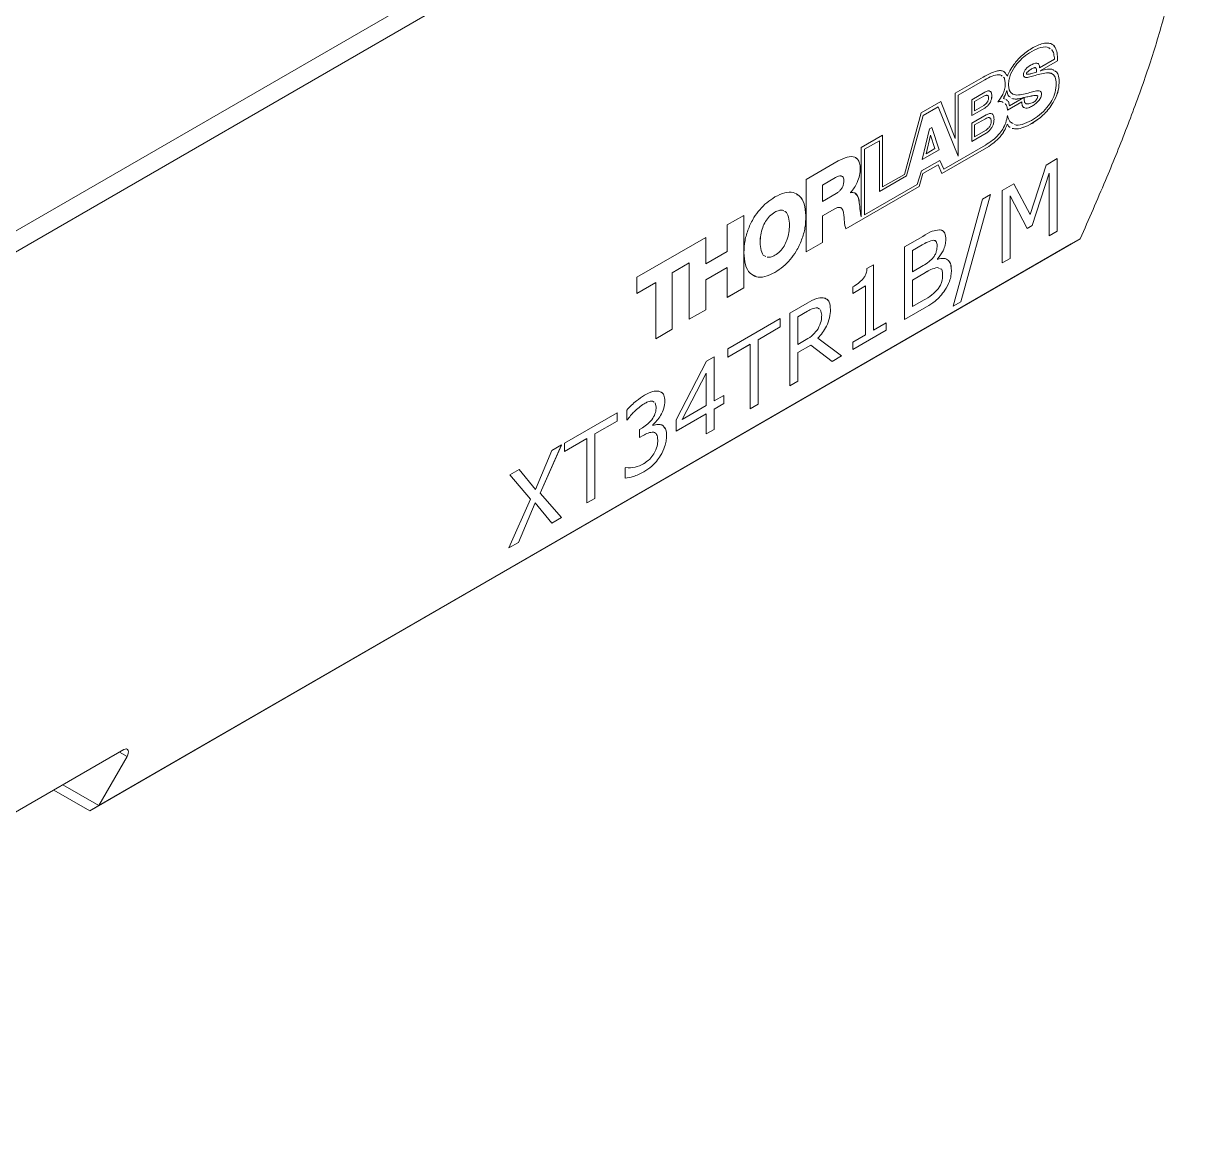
# Model space of a CAD drawing. Header units: millimetres. Extents: x 2 to 278, y 1 to 215.
# Drawn here: x 44.12 to 76.66, y 90.74 to 121.71 of the extents above; entities that cross this region are included whole.
import ezdxf

# ---------------------------------------------------------------- set-up
doc = ezdxf.new("R2010")
doc.units = ezdxf.units.MM

msp = doc.modelspace()

# ---------------------------------------------------------------- linework, layer by layer
at = {"color": 7, "linetype": 'Continuous', "lineweight": 18}
for p, q in [((28.253, 106.855), (73.457, 132.95)), ((73.708, 132.515), (28.505, 106.419)), ((72.349, 120.919), (72.349, 120.919)), ((72.347, 120.427), (72.347, 120.427)), ((72.472, 120.445), (72.481, 120.413)), ((72.987, 120.697), (72.572, 120.458)), ((72.572, 120.458), (72.572, 120.458)), ((72.59, 120.374), (73.075, 120.65)), ((72.591, 120.374), (73.075, 120.65)), ((73.075, 120.65), (73.075, 120.65)), ((70.986, 120.194), (70.209, 119.746)), ((70.291, 119.692), (71.035, 120.122)), ((70.291, 119.692), (71.035, 120.122)), ((71.035, 120.122), (71.035, 120.122)), ((71.669, 120.221), (71.669, 120.221)), ((72.205, 120.307), (72.205, 120.306)), ((72.576, 120.284), (72.577, 120.284)), ((72.59, 120.374), (72.591, 120.374)), ((70.669, 119.564), (71.038, 119.777)), ((71.655, 119.825), (71.656, 119.825)), ((71.701, 119.989), (71.701, 119.989)), ((73.12, 120.036), (73.12, 120.036)), ((69.803, 119.511), (69.259, 119.197)), ((70.209, 118.48), (69.803, 119.511)), ((70.209, 118.48), (69.803, 119.511)), ((70.209, 119.746), (70.209, 118.48)), ((70.291, 117.983), (70.291, 119.692)), ((70.291, 117.982), (70.291, 119.692)), ((70.291, 119.692), (70.291, 119.692)), ((70.669, 119.12), (70.669, 119.564)), ((71.007, 119.662), (70.749, 119.514)), ((70.749, 119.514), (70.749, 119.257)), ((70.749, 119.514), (70.75, 119.514)), ((71.007, 119.662), (70.75, 119.514)), ((70.75, 119.514), (70.75, 119.257)), ((71.007, 119.662), (71.007, 119.662)), ((71.232, 119.666), (71.232, 119.666)), ((71.557, 119.604), (71.557, 119.603)), ((71.607, 119.579), (71.557, 119.603)), ((71.672, 119.276), (72.069, 119.504)), ((71.673, 119.275), (72.069, 119.504)), ((72.128, 119.623), (71.727, 119.392)), ((72.049, 119.603), (72.05, 119.603)), ((72.069, 119.504), (72.069, 119.504)), ((72.127, 119.623), (72.128, 119.623)), ((72.138, 119.626), (72.138, 119.626)), ((72.623, 119.727), (72.623, 119.727)), ((69.259, 119.197), (68.786, 117.476)), ((68.847, 117.439), (69.309, 119.126)), ((68.847, 117.439), (69.309, 119.125)), ((69.309, 119.126), (69.73, 119.369)), ((69.309, 119.125), (69.73, 119.368)), ((69.309, 119.126), (69.309, 119.125)), ((69.73, 119.369), (69.73, 119.368)), ((69.73, 119.368), (70.291, 117.982)), ((71.038, 119.333), (70.669, 119.12)), ((71.038, 119.333), (70.669, 119.12)), ((70.669, 118.908), (71.079, 119.144)), ((70.749, 119.257), (70.75, 119.257)), ((70.75, 119.257), (71.007, 119.406)), ((71.038, 119.333), (71.038, 119.333)), ((71.726, 119.392), (71.727, 119.392)), ((72.369, 119.393), (72.37, 119.393)), ((70.669, 118.908), (70.669, 118.396)), ((71.055, 119.035), (70.747, 118.858)), ((70.747, 118.858), (70.747, 118.528)), ((70.747, 118.858), (70.748, 118.858)), ((71.055, 119.035), (70.748, 118.858)), ((70.748, 118.858), (70.748, 118.528)), ((71.055, 119.035), (71.055, 119.035)), ((71.295, 119.011), (71.295, 119.011)), ((71.666, 118.883), (71.666, 118.882)), ((72.376, 118.914), (72.377, 118.913)), ((68.176, 118.572), (67.577, 118.226)), ((68.175, 117.124), (68.175, 118.571)), ((68.176, 117.123), (68.176, 118.572)), ((69.491, 118.747), (69.283, 117.893)), ((69.518, 118.57), (69.394, 118.055)), ((69.519, 118.57), (69.394, 118.055)), ((69.491, 118.747), (69.555, 118.784)), ((69.518, 118.57), (69.519, 118.57)), ((69.639, 118.196), (69.519, 118.57)), ((69.555, 118.784), (69.756, 118.166)), ((69.555, 118.784), (69.756, 118.166)), ((70.209, 118.48), (70.209, 118.48)), ((71.079, 118.632), (70.669, 118.396)), ((71.078, 118.632), (70.669, 118.396)), ((70.747, 118.528), (70.748, 118.528)), ((70.748, 118.528), (71.055, 118.706)), ((71.078, 118.632), (71.079, 118.632)), ((67.577, 118.226), (67.576, 116.288)), ((67.67, 118.179), (68.084, 118.418)), ((67.67, 118.179), (68.084, 118.418)), ((67.67, 116.345), (67.67, 118.179)), ((67.67, 116.345), (67.67, 118.179)), ((67.67, 118.179), (67.67, 118.179)), ((68.084, 118.418), (68.084, 116.999)), ((68.084, 118.418), (68.084, 118.418)), ((69.756, 118.166), (69.283, 117.893)), ((69.756, 118.166), (69.283, 117.893)), ((69.394, 118.055), (69.639, 118.196)), ((69.756, 118.166), (69.756, 118.166)), ((69.832, 117.501), (71.147, 118.26)), ((69.832, 117.502), (71.146, 118.26)), ((71.055, 118.297), (69.893, 117.625)), ((71.146, 118.26), (71.147, 118.26)), ((66.031, 117.333), (66.932, 117.854)), ((69.774, 117.869), (69.261, 117.572)), ((69.394, 118.055), (69.394, 118.055)), ((69.893, 117.626), (69.774, 117.869)), ((69.893, 117.625), (69.774, 117.869)), ((72.753, 117.736), (73.065, 117.916)), ((73.065, 117.916), (73.065, 115.883)), ((73.065, 117.916), (73.065, 115.883)), ((67.55, 117.639), (67.55, 117.639)), ((69.261, 117.572), (69.14, 117.193)), ((69.2, 117.137), (69.305, 117.497)), ((69.2, 117.137), (69.305, 117.497)), ((69.305, 117.497), (69.732, 117.743)), ((69.305, 117.497), (69.732, 117.743)), ((69.305, 117.497), (69.305, 117.497)), ((69.732, 117.743), (69.832, 117.501)), ((69.732, 117.743), (69.732, 117.743)), ((69.893, 117.626), (69.893, 117.625)), ((72.308, 116.352), (72.753, 117.736)), ((72.842, 117.507), (72.362, 116.044)), ((72.842, 117.507), (72.363, 116.044)), ((72.842, 115.755), (72.842, 117.507)), ((72.842, 117.507), (72.842, 117.507)), ((66.031, 116.322), (66.031, 117.333)), ((66.857, 117.389), (66.491, 117.177)), ((66.857, 117.389), (66.491, 117.177)), ((66.491, 117.177), (66.491, 116.719)), ((66.491, 117.177), (66.491, 116.719)), ((66.491, 117.177), (66.491, 117.177)), ((66.857, 117.389), (66.857, 117.389)), ((69.14, 117.193), (67.67, 116.345)), ((68.084, 116.999), (68.847, 117.439)), ((68.084, 116.999), (68.847, 117.439)), ((68.786, 117.476), (68.176, 117.123)), ((68.847, 117.439), (68.847, 117.439)), ((71.527, 117.028), (71.849, 117.214)), ((71.849, 117.214), (72.308, 116.352)), ((71.849, 117.214), (72.308, 116.352)), ((66.491, 116.719), (66.877, 116.942)), ((69.2, 117.137), (67.149, 115.953)), ((69.2, 117.137), (67.149, 115.953)), ((67.273, 116.969), (67.273, 116.963)), ((67.273, 116.969), (67.273, 116.963)), ((67.273, 116.969), (67.273, 116.969)), ((67.273, 116.963), (67.273, 116.963)), ((68.175, 117.124), (68.176, 117.123)), ((69.2, 117.137), (69.2, 117.137)), ((71.193, 116.912), (70.361, 113.911)), ((71.193, 116.912), (70.361, 113.911)), ((70.975, 116.786), (71.193, 116.912)), ((71.527, 114.996), (71.527, 117.028)), ((71.75, 116.877), (71.75, 115.124)), ((72.226, 115.965), (71.75, 116.877)), ((71.75, 116.877), (71.75, 115.124)), ((71.75, 116.877), (71.75, 116.877)), ((66.491, 116.719), (66.491, 116.719)), ((67.53, 116.625), (67.531, 116.625)), ((70.146, 113.787), (70.975, 116.786)), ((63.828, 116.062), (64.289, 116.328)), ((64.289, 116.328), (64.289, 115.293)), ((64.289, 116.328), (64.289, 115.293)), ((65.157, 116.419), (65.157, 116.419)), ((66.031, 116.322), (66.029, 116.321)), ((66.029, 116.321), (66.029, 116.321)), ((66.03, 116.318), (66.029, 116.318)), ((66.029, 116.318), (66.03, 116.318)), ((66.031, 116.318), (66.03, 116.318)), ((66.03, 116.318), (66.031, 116.318)), ((66.031, 115.307), (66.031, 116.318)), ((66.84, 116.514), (66.491, 116.313)), ((66.84, 116.514), (66.491, 116.313)), ((66.491, 116.313), (66.491, 115.573)), ((66.491, 116.313), (66.491, 115.573)), ((66.491, 116.313), (66.491, 116.313)), ((66.84, 116.514), (66.84, 116.514)), ((67.576, 116.288), (67.576, 116.288)), ((67.67, 116.345), (67.67, 116.345)), ((72.308, 116.352), (72.308, 116.352)), ((63.828, 115.322), (63.828, 116.062)), ((72.363, 116.044), (72.226, 115.965)), ((72.362, 116.044), (72.226, 115.965)), ((72.362, 116.044), (72.363, 116.044)), ((73.065, 115.883), (72.842, 115.755)), ((73.065, 115.883), (72.842, 115.755)), ((73.065, 115.883), (73.065, 115.883)), ((46.232, 99.812), (73.708, 115.674)), ((61.296, 114.6), (63.222, 115.712)), ((63.222, 115.712), (63.222, 114.972)), ((63.222, 115.712), (63.222, 114.972)), ((64.746, 115.578), (64.747, 115.578)), ((66.491, 115.573), (66.031, 115.307)), ((66.491, 115.573), (66.031, 115.307)), ((66.491, 115.573), (66.491, 115.573)), ((68.787, 115.446), (69.3, 115.742)), ((69.611, 115.636), (69.612, 115.636)), ((69.655, 115.61), (69.632, 115.624)), ((69.945, 115.656), (69.946, 115.656)), ((73.457, 115.529), (73.708, 115.674)), ((73.457, 115.529), (45.98, 99.667)), ((63.222, 114.972), (63.828, 115.322)), ((64.291, 115.294), (64.289, 115.293)), ((64.289, 115.293), (64.289, 115.293)), ((64.291, 115.29), (64.289, 115.289)), ((64.29, 115.29), (64.289, 115.289)), ((64.289, 115.289), (64.289, 114.301)), ((64.289, 115.289), (64.289, 114.301)), ((64.289, 115.289), (64.289, 115.289)), ((64.29, 115.29), (64.291, 115.29)), ((68.787, 113.414), (68.787, 115.446)), ((69.285, 115.502), (69.01, 115.343)), ((69.285, 115.502), (69.01, 115.343)), ((69.01, 115.343), (69.01, 114.752)), ((69.01, 115.343), (69.01, 114.752)), ((69.01, 115.343), (69.01, 115.343)), ((69.285, 115.502), (69.285, 115.502)), ((62.762, 114.997), (62.284, 114.721)), ((62.761, 114.997), (62.284, 114.721)), ((62.761, 114.997), (62.762, 114.997)), ((62.762, 113.42), (62.762, 114.997)), ((63.222, 114.972), (63.222, 114.972)), ((67.738, 114.841), (67.918, 114.945)), ((67.918, 114.945), (67.918, 113.118)), ((67.918, 114.944), (67.918, 113.118)), ((69.01, 114.752), (69.308, 114.924)), ((69.713, 115.109), (69.713, 115.098)), ((69.713, 115.109), (69.713, 115.098)), ((69.713, 115.109), (69.713, 115.109)), ((69.713, 115.098), (69.713, 115.098)), ((71.75, 115.124), (71.527, 114.996)), ((71.75, 115.124), (71.527, 114.996)), ((71.75, 115.124), (71.75, 115.124)), ((61.296, 114.145), (61.296, 114.6)), ((62.284, 114.721), (62.284, 113.144)), ((62.284, 114.721), (62.284, 113.144)), ((62.284, 114.721), (62.284, 114.721)), ((63.828, 114.873), (63.222, 114.522)), ((63.828, 114.872), (63.222, 114.522)), ((63.828, 114.873), (63.828, 114.872)), ((63.828, 114.035), (63.828, 114.872)), ((65.16, 114.733), (65.16, 114.733)), ((69.01, 114.752), (69.01, 114.752)), ((69.376, 114.732), (69.01, 114.52)), ((69.376, 114.731), (69.01, 114.52)), ((69.376, 114.732), (69.376, 114.731)), ((69.768, 114.845), (69.709, 114.87)), ((69.768, 114.845), (69.709, 114.87)), ((69.709, 114.87), (69.709, 114.87)), ((70.101, 114.794), (70.102, 114.794)), ((61.824, 114.449), (61.296, 114.145)), ((61.823, 114.449), (61.296, 114.145)), ((61.823, 114.449), (61.824, 114.449)), ((61.824, 112.878), (61.824, 114.449)), ((63.222, 114.522), (63.222, 113.685)), ((63.222, 114.522), (63.222, 113.686)), ((63.222, 114.522), (63.222, 114.522)), ((64.289, 114.301), (63.828, 114.035)), ((64.289, 114.301), (63.828, 114.036)), ((64.289, 114.301), (64.289, 114.301)), ((67.695, 114.353), (67.339, 114.147)), ((67.695, 114.353), (67.339, 114.147)), ((67.339, 114.147), (67.339, 114.327)), ((67.695, 112.989), (67.695, 114.353)), ((67.695, 114.353), (67.695, 114.353)), ((69.01, 114.52), (69.01, 113.774)), ((69.01, 114.52), (69.01, 113.774)), ((69.01, 114.52), (69.01, 114.52)), ((69.01, 113.774), (69.318, 113.952)), ((69.92, 114.234), (69.92, 114.233)), ((63.222, 113.686), (62.762, 113.42)), ((63.222, 113.685), (62.762, 113.42)), ((63.222, 113.686), (63.222, 113.685)), ((65.579, 113.594), (66.064, 113.874)), ((65.579, 111.562), (65.579, 113.594)), ((66.074, 113.649), (65.801, 113.491)), ((66.074, 113.648), (65.801, 113.491)), ((66.074, 113.649), (66.074, 113.648)), ((66.404, 113.709), (66.356, 113.74)), ((66.404, 113.708), (66.356, 113.74)), ((66.356, 113.74), (66.356, 113.74)), ((66.47, 113.535), (66.437, 113.686)), ((66.715, 113.693), (66.715, 113.692)), ((69.405, 113.771), (68.787, 113.414)), ((69.405, 113.77), (68.787, 113.414)), ((69.01, 113.774), (69.01, 113.774)), ((69.405, 113.771), (69.405, 113.77)), ((70.361, 113.911), (70.146, 113.787)), ((70.361, 113.911), (70.146, 113.787)), ((70.361, 113.911), (70.361, 113.911)), ((63.841, 112.591), (65.311, 113.44)), ((65.311, 113.44), (65.311, 113.208)), ((65.311, 113.44), (65.311, 113.208)), ((65.801, 113.491), (65.801, 112.719)), ((65.801, 113.491), (65.801, 113.491)), ((65.801, 113.491), (65.801, 112.719)), ((67.918, 113.118), (68.275, 113.324)), ((68.274, 113.324), (68.274, 113.118)), ((68.275, 113.324), (68.275, 113.118)), ((62.284, 113.144), (61.824, 112.878)), ((62.284, 113.144), (61.824, 112.878)), ((62.284, 113.144), (62.284, 113.144)), ((65.311, 113.208), (64.687, 112.848)), ((65.311, 113.208), (64.687, 112.848)), ((65.311, 113.208), (65.311, 113.208)), ((68.275, 113.118), (67.339, 112.578)), ((68.274, 113.118), (67.339, 112.578)), ((67.339, 112.783), (67.695, 112.989)), ((67.918, 113.118), (67.918, 113.118)), ((68.274, 113.118), (68.275, 113.118)), ((64.464, 112.72), (63.841, 112.36)), ((64.465, 112.719), (63.841, 112.359)), ((64.464, 112.72), (64.465, 112.719)), ((64.465, 110.918), (64.465, 112.719)), ((64.687, 112.848), (64.687, 111.047)), ((64.687, 112.848), (64.687, 111.047)), ((64.687, 112.848), (64.687, 112.848)), ((65.801, 112.719), (66.036, 112.855)), ((65.801, 112.719), (65.801, 112.719)), ((66.169, 112.7), (65.801, 112.488)), ((66.169, 112.7), (65.801, 112.488)), ((66.759, 112.243), (66.169, 112.7)), ((66.169, 112.7), (66.169, 112.7)), ((66.363, 112.893), (67.027, 112.398)), ((66.363, 112.893), (67.027, 112.398)), ((66.363, 112.893), (66.363, 112.893)), ((67.339, 112.578), (67.339, 112.783)), ((63.249, 112.249), (63.462, 112.372)), ((63.462, 112.372), (63.462, 111.137)), ((63.462, 112.372), (63.462, 111.137)), ((63.841, 112.359), (63.841, 112.591)), ((65.801, 112.488), (65.801, 111.69)), ((65.801, 112.488), (65.801, 111.69)), ((65.801, 112.488), (65.801, 112.488)), ((67.027, 112.398), (66.759, 112.243)), ((67.027, 112.398), (66.759, 112.243)), ((67.027, 112.398), (67.027, 112.398)), ((62.393, 110.603), (63.249, 112.249)), ((63.239, 111.915), (62.565, 110.62)), ((63.239, 111.915), (62.565, 110.62)), ((63.239, 111.009), (63.239, 111.915)), ((63.239, 111.915), (63.239, 111.915)), ((65.801, 111.69), (65.579, 111.562)), ((65.801, 111.69), (65.579, 111.562)), ((65.801, 111.69), (65.801, 111.69)), ((61.496, 111.057), (61.496, 111.057)), ((61.778, 111.102), (61.734, 111.13)), ((61.836, 110.961), (61.804, 111.086)), ((62.08, 111.127), (62.081, 111.127)), ((62.565, 110.62), (63.239, 111.009)), ((63.462, 111.137), (63.729, 111.292)), ((63.462, 111.137), (63.462, 111.137)), ((63.729, 111.06), (63.462, 110.906)), ((63.729, 111.06), (63.462, 110.906)), ((63.729, 111.292), (63.729, 111.06)), ((63.729, 111.291), (63.729, 111.06)), ((63.729, 111.06), (63.729, 111.06)), ((64.687, 111.047), (64.465, 110.918)), ((64.687, 111.047), (64.465, 110.919)), ((64.687, 111.047), (64.687, 111.047)), ((59.273, 109.954), (60.744, 110.803)), ((60.744, 110.803), (60.744, 110.571)), ((60.744, 110.803), (60.744, 110.572)), ((61.011, 110.597), (61.011, 110.881)), ((63.239, 110.777), (62.393, 110.288)), ((63.239, 110.777), (62.393, 110.289)), ((63.239, 110.211), (63.239, 110.777)), ((63.239, 110.777), (63.239, 110.777)), ((63.462, 110.906), (63.462, 110.34)), ((63.462, 110.906), (63.462, 110.34)), ((63.462, 110.906), (63.462, 110.906)), ((60.744, 110.572), (60.12, 110.211)), ((60.744, 110.571), (60.12, 110.211)), ((60.744, 110.572), (60.744, 110.571)), ((61.023, 110.604), (61.011, 110.597)), ((61.023, 110.604), (61.011, 110.597)), ((61.023, 110.604), (61.023, 110.604)), ((61.368, 110.34), (61.449, 110.387)), ((61.368, 110.108), (61.368, 110.34)), ((61.741, 110.468), (61.741, 110.448)), ((61.741, 110.468), (61.741, 110.467)), ((61.741, 110.467), (61.741, 110.448)), ((61.741, 110.448), (61.741, 110.448)), ((62.393, 110.288), (62.393, 110.603)), ((62.565, 110.62), (62.565, 110.62)), ((63.462, 110.34), (63.239, 110.211)), ((63.462, 110.34), (63.239, 110.211)), ((63.462, 110.34), (63.462, 110.34)), ((59.897, 110.083), (59.273, 109.723)), ((59.897, 110.083), (59.273, 109.723)), ((59.897, 108.282), (59.897, 110.083)), ((59.897, 110.083), (59.897, 110.083)), ((60.12, 110.211), (60.12, 108.41)), ((60.12, 110.211), (60.12, 108.41)), ((60.12, 110.211), (60.12, 110.211)), ((61.474, 110.17), (61.368, 110.108)), ((61.474, 110.17), (61.368, 110.109)), ((61.474, 110.17), (61.474, 110.17)), ((61.785, 110.251), (61.766, 110.265)), ((61.766, 110.265), (61.767, 110.265)), ((62.125, 110.161), (62.125, 110.161)), ((58.457, 108.657), (58.914, 109.747)), ((59.184, 109.903), (58.588, 108.554)), ((59.184, 109.902), (58.588, 108.554)), ((58.914, 109.747), (59.184, 109.903)), ((59.273, 109.723), (59.273, 109.954)), ((61.959, 109.607), (61.959, 109.607)), ((57.736, 109.067), (58.003, 109.221)), ((58.316, 108.384), (57.736, 109.067)), ((58.003, 109.221), (58.457, 108.657)), ((58.003, 109.221), (58.457, 108.657)), ((60.967, 109.259), (60.984, 109.27)), ((60.967, 108.975), (60.967, 109.259)), ((61.487, 109.148), (61.487, 109.148)), ((57.714, 107.021), (58.316, 108.384)), ((58.457, 108.657), (58.457, 108.657)), ((58.588, 108.554), (59.184, 107.87)), ((58.588, 108.554), (59.184, 107.87)), ((58.588, 108.554), (58.588, 108.554)), ((60.12, 108.41), (59.897, 108.282)), ((60.12, 108.41), (59.897, 108.282)), ((60.12, 108.41), (60.12, 108.41)), ((58.447, 108.281), (57.984, 107.177)), ((58.446, 108.281), (57.984, 107.177)), ((58.446, 108.281), (58.447, 108.281)), ((58.916, 107.715), (58.447, 108.281)), ((59.184, 107.87), (58.916, 107.715)), ((59.184, 107.87), (58.916, 107.716)), ((59.184, 107.87), (59.184, 107.87)), ((57.984, 107.177), (57.714, 107.021)), ((57.984, 107.177), (57.714, 107.022)), ((57.984, 107.177), (57.984, 107.177)), ((28.505, 90.74), (46.934, 101.379)), ((47.023, 101.182), (46.808, 101.306)), ((47.023, 101.182), (46.232, 99.812)), ((45.98, 99.667), (44.974, 100.247)), ((46.232, 99.812), (45.226, 100.393)), ((45.98, 99.667), (46.232, 99.812))]:
    msp.add_line(p, q, dxfattribs=at)
at = {"color": 7, "linetype": 'Continuous', "lineweight": 18, "flags": 128}
msp.add_lwpolyline([(46.934, 101.379), (46.97, 101.394), (47.004, 101.395), (47.031, 101.382), (47.05, 101.356), (47.059, 101.32), (47.057, 101.276), (47.045, 101.229), (47.023, 101.182)], dxfattribs=at)
at = {"color": 7, "linetype": 'Continuous', "lineweight": 18}
for points, knots in [([(73.708, 115.674), (73.948, 116.218), (74.39, 117.225), (74.988, 118.704), (75.507, 120.104), (75.957, 121.504), (76.303, 122.823), (76.534, 124.05), (76.654, 125.174), (76.667, 126.245), (76.562, 127.24), (76.358, 128.159), (76.039, 129.09), (75.594, 130.014), (75.025, 130.922), (74.393, 131.753), (73.936, 132.261), (73.708, 132.515)], [0, 0, 0, 0, 0.079903, 0.147771, 0.21579, 0.283656, 0.351315, 0.408822, 0.466478, 0.523912, 0.581337, 0.638968, 0.696493, 0.772186, 0.848068, 0.924101, 1, 1, 1, 1]), ([(73.075, 120.65), (73.074, 120.709), (73.071, 120.834), (73.032, 121.004), (72.946, 121.114), (72.83, 121.156), (72.701, 121.151), (72.534, 121.1), (72.411, 121.033), (72.343, 120.997)], [0, 0, 0, 0, 0.136964, 0.287336, 0.447788, 0.553573, 0.675424, 0.821486, 1, 1, 1, 1]), ([(73.075, 120.65), (73.074, 120.71), (73.071, 120.835), (73.03, 121.002), (72.966, 121.101), (72.911, 121.12), (72.903, 121.122)], [0, 0, 0, 0, 0.289314, 0.606948, 0.945876, 1, 1, 1, 1]), ([(72.343, 120.997), (72.245, 120.933), (72.071, 120.819), (71.867, 120.587), (71.74, 120.388), (71.691, 120.273), (71.669, 120.221)], [0, 0, 0, 0, 0.370413, 0.659867, 0.84661, 1, 1, 1, 1]), ([(71.701, 119.989), (71.704, 120.037), (71.709, 120.13), (71.77, 120.325), (71.91, 120.554), (72.121, 120.77), (72.273, 120.869), (72.349, 120.919)], [0, 0, 0, 0, 0.134679, 0.257286, 0.494977, 0.745543, 1, 1, 1, 1]), ([(71.701, 119.989), (71.704, 120.037), (71.709, 120.13), (71.77, 120.325), (71.91, 120.554), (72.121, 120.77), (72.273, 120.869), (72.349, 120.919)], [0, 0, 0, 0, 0.134679, 0.257286, 0.494977, 0.745543, 1, 1, 1, 1]), ([(72.349, 120.919), (72.436, 120.96), (72.604, 121.041), (72.777, 121.056), (72.836, 121.012), (72.84, 121.008)], [0, 0, 0, 0, 0.494705, 0.961583, 1, 1, 1, 1]), ([(72.349, 120.919), (72.436, 120.961), (72.605, 121.042), (72.786, 121.053), (72.851, 121.001), (72.863, 120.992)], [0, 0, 0, 0, 0.465508, 0.904831, 1, 1, 1, 1]), ([(72.901, 120.965), (72.904, 120.962), (72.937, 120.94), (72.974, 120.852), (72.982, 120.751), (72.987, 120.697)], [0, 0, 0, 0, 0.052995, 0.50147, 1, 1, 1, 1]), ([(72.316, 120.531), (72.269, 120.5), (72.201, 120.454), (72.138, 120.359), (72.118, 120.301), (72.117, 120.273), (72.116, 120.259)], [0, 0, 0, 0, 0.508339, 0.744846, 0.865693, 1, 1, 1, 1]), ([(72.205, 120.307), (72.205, 120.308), (72.205, 120.31), (72.207, 120.314), (72.211, 120.322), (72.229, 120.341), (72.275, 120.381), (72.317, 120.408), (72.347, 120.427)], [0, 0, 0, 0, 0.01741, 0.036526, 0.058712, 0.147402, 0.41052, 1, 1, 1, 1]), ([(72.205, 120.306), (72.205, 120.307), (72.205, 120.31), (72.207, 120.314), (72.212, 120.322), (72.229, 120.341), (72.275, 120.381), (72.318, 120.408), (72.347, 120.427)], [0, 0, 0, 0, 0.01741, 0.036526, 0.058712, 0.147402, 0.41052, 1, 1, 1, 1]), ([(72.572, 120.458), (72.572, 120.477), (72.571, 120.513), (72.555, 120.554), (72.529, 120.578), (72.482, 120.591), (72.409, 120.579), (72.348, 120.547), (72.316, 120.531)], [0, 0, 0, 0, 0.13742, 0.258595, 0.373661, 0.490016, 0.737396, 1, 1, 1, 1]), ([(72.347, 120.427), (72.363, 120.436), (72.39, 120.45), (72.426, 120.462), (72.451, 120.465), (72.46, 120.456), (72.462, 120.453)], [0, 0, 0, 0, 0.37415, 0.658978, 0.881158, 1, 1, 1, 1]), ([(72.347, 120.427), (72.363, 120.435), (72.391, 120.45), (72.426, 120.462), (72.452, 120.464), (72.46, 120.456), (72.463, 120.453)], [0, 0, 0, 0, 0.37415, 0.658978, 0.881158, 1, 1, 1, 1]), ([(72.572, 120.458), (72.572, 120.478), (72.571, 120.514), (72.555, 120.553), (72.535, 120.574), (72.519, 120.578), (72.515, 120.579)], [0, 0, 0, 0, 0.329278, 0.619632, 0.895347, 1, 1, 1, 1]), ([(72.975, 120.386), (72.966, 120.392), (72.918, 120.427), (72.786, 120.42), (72.667, 120.392), (72.603, 120.377)], [0, 0, 0, 0, 0.096943, 0.516241, 1, 1, 1, 1]), ([(71.669, 120.221), (71.656, 120.245), (71.628, 120.295), (71.571, 120.362), (71.478, 120.387), (71.351, 120.367), (71.185, 120.304), (71.058, 120.234), (70.986, 120.194)], [0, 0, 0, 0, 0.112989, 0.234904, 0.380536, 0.531043, 0.731914, 1, 1, 1, 1]), ([(71.035, 120.122), (71.104, 120.16), (71.238, 120.235), (71.396, 120.27), (71.489, 120.258), (71.515, 120.235), (71.522, 120.229)], [0, 0, 0, 0, 0.392226, 0.761891, 0.935938, 1, 1, 1, 1]), ([(71.035, 120.122), (71.104, 120.16), (71.238, 120.234), (71.396, 120.27), (71.489, 120.258), (71.515, 120.235), (71.522, 120.229)], [0, 0, 0, 0, 0.392226, 0.761891, 0.935938, 1, 1, 1, 1]), ([(71.558, 120.199), (71.558, 120.199), (71.58, 120.182), (71.602, 120.114), (71.607, 120.036), (71.61, 119.995)], [0, 0, 0, 0, 0.00384, 0.465582, 1, 1, 1, 1]), ([(71.669, 120.221), (71.656, 120.246), (71.63, 120.295), (71.592, 120.331), (71.573, 120.349)], [0, 0, 0, 0, 0.492417, 1, 1, 1, 1]), ([(72.116, 120.259), (72.118, 120.243), (72.122, 120.212), (72.172, 120.182), (72.271, 120.195), (72.414, 120.237), (72.52, 120.268), (72.577, 120.284)], [0, 0, 0, 0, 0.08026, 0.164102, 0.382402, 0.670408, 1, 1, 1, 1]), ([(72.134, 120.211), (72.141, 120.205), (72.172, 120.178), (72.272, 120.198), (72.413, 120.237), (72.52, 120.268), (72.576, 120.284)], [0, 0, 0, 0, 0.066196, 0.310065, 0.631804, 1, 1, 1, 1]), ([(72.485, 120.339), (72.44, 120.325), (72.365, 120.304), (72.281, 120.28), (72.238, 120.275), (72.218, 120.278), (72.207, 120.288), (72.206, 120.3), (72.205, 120.306)], [0, 0, 0, 0, 0.449122, 0.734077, 0.826997, 0.895061, 0.948104, 1, 1, 1, 1]), ([(72.22, 120.279), (72.219, 120.279), (72.214, 120.28), (72.207, 120.288), (72.205, 120.301), (72.205, 120.307)], [0, 0, 0, 0, 0.063588, 0.536913, 1, 1, 1, 1]), ([(72.481, 120.413), (72.483, 120.4), (72.486, 120.377), (72.486, 120.351), (72.485, 120.339)], [0, 0, 0, 0, 0.517445, 1, 1, 1, 1]), ([(72.576, 120.284), (72.639, 120.297), (72.761, 120.321), (72.892, 120.322), (72.931, 120.277), (72.935, 120.272)], [0, 0, 0, 0, 0.485514, 0.947339, 1, 1, 1, 1]), ([(72.577, 120.284), (72.64, 120.298), (72.765, 120.326), (72.92, 120.305), (73.023, 120.201), (73.033, 120.085), (73.038, 120.022)], [0, 0, 0, 0, 0.283784, 0.553722, 0.762442, 1, 1, 1, 1]), ([(72.603, 120.377), (72.6, 120.377), (72.596, 120.376), (72.592, 120.375), (72.591, 120.374)], [0, 0, 0, 0, 0.5581053, 1, 1, 1, 1]), ([(73.12, 120.036), (73.117, 120.101), (73.111, 120.22), (73.063, 120.335), (73.013, 120.363), (72.997, 120.371)], [0, 0, 0, 0, 0.453452, 0.832846, 1, 1, 1, 1]), ([(73.12, 120.036), (73.117, 120.101), (73.11, 120.22), (73.063, 120.336), (73.012, 120.363), (72.997, 120.371)], [0, 0, 0, 0, 0.453452, 0.832846, 1, 1, 1, 1]), ([(71.038, 119.777), (71.065, 119.791), (71.119, 119.818), (71.18, 119.81), (71.213, 119.774), (71.23, 119.728), (71.232, 119.688), (71.232, 119.666)], [0, 0, 0, 0, 0.262638, 0.514536, 0.654613, 0.812515, 1, 1, 1, 1]), ([(71.192, 119.792), (71.199, 119.787), (71.215, 119.772), (71.229, 119.728), (71.231, 119.688), (71.232, 119.666)], [0, 0, 0, 0, 0.221544, 0.577433, 1, 1, 1, 1]), ([(71.61, 119.995), (71.606, 119.949), (71.599, 119.858), (71.532, 119.68), (71.451, 119.572), (71.401, 119.505)], [0, 0, 0, 0, 0.284663, 0.559152, 1, 1, 1, 1]), ([(71.557, 119.604), (71.579, 119.642), (71.622, 119.713), (71.645, 119.789), (71.655, 119.825)], [0, 0, 0, 0, 0.531692, 1, 1, 1, 1]), ([(71.557, 119.603), (71.58, 119.642), (71.622, 119.713), (71.645, 119.789), (71.656, 119.825)], [0, 0, 0, 0, 0.531692, 1, 1, 1, 1]), ([(71.656, 119.825), (71.662, 119.769), (71.673, 119.679), (71.731, 119.646), (71.753, 119.634)], [0, 0, 0, 0, 0.623974, 1, 1, 1, 1]), ([(71.801, 119.739), (71.785, 119.75), (71.746, 119.778), (71.709, 119.863), (71.704, 119.945), (71.701, 119.989)], [0, 0, 0, 0, 0.245633, 0.598745, 1, 1, 1, 1]), ([(72.167, 119.73), (72.103, 119.715), (71.979, 119.688), (71.836, 119.704), (71.752, 119.773), (71.708, 119.862), (71.704, 119.945), (71.701, 119.989)], [0, 0, 0, 0, 0.2812622, 0.5508646, 0.6893122, 0.8347423, 1, 1, 1, 1]), ([(72.623, 119.727), (72.622, 119.745), (72.618, 119.78), (72.57, 119.819), (72.471, 119.814), (72.328, 119.775), (72.223, 119.745), (72.167, 119.73)], [0, 0, 0, 0, 0.0895883, 0.1785972, 0.3970407, 0.6789693, 1, 1, 1, 1]), ([(73.038, 120.022), (73.032, 119.941), (73.022, 119.788), (72.92, 119.542), (72.767, 119.322), (72.569, 119.129), (72.421, 119.035), (72.345, 118.986)], [0, 0, 0, 0, 0.202997, 0.380347, 0.554846, 0.771411, 1, 1, 1, 1]), ([(72.376, 118.914), (72.488, 118.99), (72.699, 119.133), (72.945, 119.452), (73.094, 119.77), (73.112, 119.948), (73.12, 120.036)], [0, 0, 0, 0, 0.314908, 0.592703, 0.795763, 1, 1, 1, 1]), ([(72.377, 118.913), (72.489, 118.99), (72.699, 119.133), (72.946, 119.452), (73.095, 119.77), (73.112, 119.947), (73.12, 120.036)], [0, 0, 0, 0, 0.314908, 0.592703, 0.795763, 1, 1, 1, 1]), ([(72.623, 119.727), (72.622, 119.746), (72.62, 119.774), (72.603, 119.787), (72.597, 119.791)], [0, 0, 0, 0, 0.650748, 1, 1, 1, 1]), ([(71.101, 119.687), (71.098, 119.688), (71.084, 119.693), (71.051, 119.685), (71.022, 119.67), (71.007, 119.662)], [0, 0, 0, 0, 0.120896, 0.546364, 1, 1, 1, 1]), ([(71.143, 119.611), (71.142, 119.627), (71.14, 119.656), (71.121, 119.683), (71.09, 119.692), (71.051, 119.685), (71.022, 119.67), (71.007, 119.662)], [0, 0, 0, 0, 0.210866, 0.389596, 0.561335, 0.77364, 1, 1, 1, 1]), ([(71.007, 119.406), (71.024, 119.417), (71.059, 119.44), (71.101, 119.487), (71.127, 119.533), (71.141, 119.573), (71.142, 119.598), (71.143, 119.611)], [0, 0, 0, 0, 0.263178, 0.536223, 0.679634, 0.829867, 1, 1, 1, 1]), ([(71.232, 119.666), (71.231, 119.637), (71.227, 119.584), (71.196, 119.502), (71.151, 119.431), (71.097, 119.372), (71.057, 119.346), (71.038, 119.333)], [0, 0, 0, 0, 0.233634, 0.429534, 0.609083, 0.811503, 1, 1, 1, 1]), ([(71.232, 119.666), (71.23, 119.637), (71.227, 119.585), (71.196, 119.502), (71.151, 119.431), (71.097, 119.372), (71.057, 119.346), (71.038, 119.333)], [0, 0, 0, 0, 0.233634, 0.429534, 0.609083, 0.811503, 1, 1, 1, 1]), ([(71.4, 119.505), (71.443, 119.514), (71.5, 119.524), (71.539, 119.497), (71.548, 119.49)], [0, 0, 0, 0, 0.752779, 1, 1, 1, 1]), ([(71.401, 119.505), (71.443, 119.513), (71.5, 119.524), (71.539, 119.497), (71.549, 119.49)], [0, 0, 0, 0, 0.752779, 1, 1, 1, 1]), ([(71.606, 119.456), (71.623, 119.432), (71.658, 119.384), (71.668, 119.312), (71.673, 119.275)], [0, 0, 0, 0, 0.4894691, 1, 1, 1, 1]), ([(71.726, 119.392), (71.721, 119.427), (71.712, 119.496), (71.671, 119.55), (71.639, 119.564), (71.631, 119.567)], [0, 0, 0, 0, 0.435883, 0.866845, 1, 1, 1, 1]), ([(71.727, 119.392), (71.722, 119.427), (71.712, 119.496), (71.671, 119.55), (71.639, 119.564), (71.632, 119.567)], [0, 0, 0, 0, 0.435883, 0.866845, 1, 1, 1, 1]), ([(71.797, 119.601), (71.835, 119.592), (71.912, 119.575), (72.003, 119.594), (72.049, 119.603)], [0, 0, 0, 0, 0.483261, 1, 1, 1, 1]), ([(71.797, 119.601), (71.835, 119.592), (71.913, 119.574), (72.003, 119.593), (72.05, 119.603)], [0, 0, 0, 0, 0.483261, 1, 1, 1, 1]), ([(72.049, 119.603), (72.064, 119.607), (72.09, 119.614), (72.116, 119.62), (72.127, 119.623)], [0, 0, 0, 0, 0.55694, 1, 1, 1, 1]), ([(72.05, 119.603), (72.064, 119.607), (72.09, 119.614), (72.116, 119.62), (72.128, 119.623)], [0, 0, 0, 0, 0.55694, 1, 1, 1, 1]), ([(72.069, 119.504), (72.072, 119.47), (72.078, 119.409), (72.109, 119.351), (72.139, 119.342), (72.149, 119.339)], [0, 0, 0, 0, 0.451448, 0.824925, 1, 1, 1, 1]), ([(72.138, 119.626), (72.186, 119.637), (72.276, 119.659), (72.393, 119.677), (72.472, 119.689), (72.5, 119.678), (72.504, 119.676)], [0, 0, 0, 0, 0.380461, 0.715446, 0.957224, 1, 1, 1, 1]), ([(72.138, 119.626), (72.186, 119.637), (72.276, 119.658), (72.395, 119.679), (72.473, 119.686), (72.51, 119.677), (72.518, 119.668), (72.52, 119.663), (72.52, 119.658), (72.519, 119.656)], [0, 0, 0, 0, 0.353436, 0.664627, 0.889231, 0.957693, 0.973946, 0.987624, 1, 1, 1, 1]), ([(72.173, 119.469), (72.172, 119.47), (72.162, 119.476), (72.139, 119.521), (72.139, 119.58), (72.138, 119.626)], [0, 0, 0, 0, 0.031395, 0.260569, 1, 1, 1, 1]), ([(72.295, 119.459), (72.276, 119.455), (72.242, 119.447), (72.199, 119.451), (72.169, 119.469), (72.138, 119.518), (72.138, 119.579), (72.138, 119.626)], [0, 0, 0, 0, 0.198373, 0.356661, 0.48918, 0.610042, 1, 1, 1, 1]), ([(72.519, 119.656), (72.517, 119.644), (72.512, 119.622), (72.498, 119.588), (72.479, 119.558), (72.451, 119.528), (72.411, 119.5), (72.357, 119.476), (72.317, 119.465), (72.295, 119.459)], [0, 0, 0, 0, 0.105866, 0.200197, 0.290612, 0.387171, 0.541966, 0.742417, 1, 1, 1, 1]), ([(72.369, 119.393), (72.4, 119.413), (72.46, 119.451), (72.542, 119.529), (72.597, 119.61), (72.62, 119.679), (72.622, 119.711), (72.623, 119.727)], [0, 0, 0, 0, 0.277056, 0.534545, 0.763848, 0.877102, 1, 1, 1, 1]), ([(72.37, 119.393), (72.4, 119.413), (72.46, 119.451), (72.543, 119.529), (72.597, 119.61), (72.62, 119.679), (72.622, 119.71), (72.623, 119.727)], [0, 0, 0, 0, 0.277056, 0.534545, 0.763848, 0.877102, 1, 1, 1, 1]), ([(71.668, 119.122), (71.657, 119.056), (71.635, 118.931), (71.544, 118.741), (71.414, 118.569), (71.246, 118.416), (71.121, 118.338), (71.055, 118.297)], [0, 0, 0, 0, 0.192428, 0.364898, 0.537621, 0.757448, 1, 1, 1, 1]), ([(71.079, 119.144), (71.109, 119.159), (71.169, 119.189), (71.237, 119.178), (71.273, 119.136), (71.292, 119.083), (71.294, 119.036), (71.295, 119.011)], [0, 0, 0, 0, 0.258004, 0.507896, 0.648867, 0.809076, 1, 1, 1, 1]), ([(71.247, 119.161), (71.255, 119.153), (71.275, 119.135), (71.291, 119.083), (71.293, 119.036), (71.295, 119.011)], [0, 0, 0, 0, 0.24524, 0.589609, 1, 1, 1, 1]), ([(71.826, 118.9), (71.795, 118.915), (71.716, 118.954), (71.686, 119.058), (71.668, 119.122)], [0, 0, 0, 0, 0.389088, 1, 1, 1, 1]), ([(71.826, 118.9), (71.795, 118.915), (71.716, 118.954), (71.686, 119.058), (71.668, 119.122)], [0, 0, 0, 0, 0.389088, 1, 1, 1, 1]), ([(72.176, 119.328), (72.204, 119.331), (72.266, 119.336), (72.333, 119.373), (72.369, 119.393)], [0, 0, 0, 0, 0.461207, 1, 1, 1, 1]), ([(72.176, 119.328), (72.205, 119.331), (72.266, 119.336), (72.333, 119.373), (72.37, 119.393)], [0, 0, 0, 0, 0.461207, 1, 1, 1, 1]), ([(71.167, 119.062), (71.163, 119.064), (71.147, 119.071), (71.107, 119.062), (71.073, 119.044), (71.055, 119.035)], [0, 0, 0, 0, 0.120302, 0.547749, 1, 1, 1, 1]), ([(71.217, 118.963), (71.216, 118.983), (71.214, 119.02), (71.191, 119.056), (71.155, 119.07), (71.108, 119.063), (71.073, 119.045), (71.055, 119.035)], [0, 0, 0, 0, 0.219171, 0.402032, 0.573212, 0.780589, 1, 1, 1, 1]), ([(71.055, 118.706), (71.076, 118.72), (71.118, 118.748), (71.167, 118.806), (71.198, 118.864), (71.215, 118.914), (71.217, 118.946), (71.217, 118.963)], [0, 0, 0, 0, 0.2554031, 0.5239992, 0.6685054, 0.8229474, 1, 1, 1, 1]), ([(71.295, 119.011), (71.293, 118.978), (71.289, 118.918), (71.255, 118.824), (71.205, 118.743), (71.144, 118.676), (71.1, 118.647), (71.078, 118.632)], [0, 0, 0, 0, 0.237889, 0.435826, 0.615004, 0.814865, 1, 1, 1, 1]), ([(71.295, 119.011), (71.293, 118.978), (71.289, 118.918), (71.255, 118.824), (71.205, 118.743), (71.144, 118.676), (71.1, 118.646), (71.079, 118.632)], [0, 0, 0, 0, 0.237889, 0.435826, 0.615004, 0.814865, 1, 1, 1, 1]), ([(71.146, 118.26), (71.211, 118.304), (71.335, 118.388), (71.49, 118.556), (71.606, 118.723), (71.647, 118.831), (71.666, 118.883)], [0, 0, 0, 0, 0.310425, 0.600069, 0.808012, 1, 1, 1, 1]), ([(71.147, 118.26), (71.211, 118.304), (71.335, 118.388), (71.49, 118.555), (71.607, 118.723), (71.647, 118.831), (71.666, 118.882)], [0, 0, 0, 0, 0.310425, 0.600069, 0.808012, 1, 1, 1, 1]), ([(71.666, 118.882), (71.681, 118.853), (71.701, 118.814), (71.735, 118.798), (71.744, 118.794)], [0, 0, 0, 0, 0.744592, 1, 1, 1, 1]), ([(71.805, 118.761), (71.846, 118.754), (71.943, 118.739), (72.14, 118.789), (72.292, 118.869), (72.376, 118.914)], [0, 0, 0, 0, 0.237973, 0.578173, 1, 1, 1, 1]), ([(71.805, 118.76), (71.846, 118.754), (71.944, 118.739), (72.14, 118.789), (72.292, 118.869), (72.377, 118.913)], [0, 0, 0, 0, 0.237973, 0.578173, 1, 1, 1, 1]), ([(72.345, 118.986), (72.259, 118.945), (72.093, 118.866), (71.922, 118.837), (71.866, 118.874), (71.865, 118.874)], [0, 0, 0, 0, 0.515764, 0.993886, 1, 1, 1, 1]), ([(66.932, 117.854), (67.017, 117.896), (67.183, 117.979), (67.375, 117.98), (67.485, 117.902), (67.541, 117.794), (67.547, 117.692), (67.55, 117.639)], [0, 0, 0, 0, 0.2884508, 0.5573743, 0.6946779, 0.8382813, 1, 1, 1, 1]), ([(67.41, 117.946), (67.434, 117.932), (67.489, 117.9), (67.54, 117.793), (67.547, 117.692), (67.55, 117.639)], [0, 0, 0, 0, 0.275703, 0.616365, 1, 1, 1, 1]), ([(67.55, 117.639), (67.546, 117.576), (67.539, 117.452), (67.475, 117.264), (67.385, 117.096), (67.311, 117.012), (67.273, 116.969)], [0, 0, 0, 0, 0.282913, 0.557634, 0.773566, 1, 1, 1, 1]), ([(67.55, 117.639), (67.546, 117.576), (67.538, 117.452), (67.475, 117.264), (67.385, 117.096), (67.311, 117.012), (67.273, 116.969)], [0, 0, 0, 0, 0.282913, 0.557634, 0.773566, 1, 1, 1, 1]), ([(67.027, 117.425), (67.02, 117.429), (66.995, 117.44), (66.935, 117.428), (66.884, 117.402), (66.857, 117.389)], [0, 0, 0, 0, 0.152504, 0.5551, 1, 1, 1, 1]), ([(67.09, 117.304), (67.088, 117.328), (67.085, 117.375), (67.054, 117.42), (67.004, 117.439), (66.936, 117.429), (66.884, 117.403), (66.857, 117.389)], [0, 0, 0, 0, 0.197029, 0.371432, 0.543408, 0.760308, 1, 1, 1, 1]), ([(66.877, 116.942), (66.901, 116.957), (66.945, 116.985), (67.005, 117.046), (67.054, 117.121), (67.085, 117.213), (67.088, 117.272), (67.09, 117.304)], [0, 0, 0, 0, 0.211129, 0.392706, 0.559913, 0.763436, 1, 1, 1, 1]), ([(64.291, 115.294), (64.297, 115.403), (64.309, 115.613), (64.407, 115.951), (64.554, 116.25), (64.734, 116.497), (64.935, 116.699), (65.08, 116.793), (65.157, 116.843)], [0, 0, 0, 0, 0.1934403, 0.3749527, 0.5502441, 0.6898304, 0.8374399, 1, 1, 1, 1]), ([(65.157, 116.843), (65.252, 116.89), (65.432, 116.979), (65.673, 116.985), (65.865, 116.881), (65.999, 116.659), (66.019, 116.436), (66.029, 116.321)], [0, 0, 0, 0, 0.204346, 0.387594, 0.56316, 0.774147, 1, 1, 1, 1]), ([(65.778, 116.908), (65.801, 116.898), (65.896, 116.854), (65.996, 116.655), (66.018, 116.435), (66.029, 116.321)], [0, 0, 0, 0, 0.13009, 0.550243, 1, 1, 1, 1]), ([(67.273, 116.963), (67.32, 116.968), (67.412, 116.976), (67.502, 116.842), (67.52, 116.708), (67.531, 116.625)], [0, 0, 0, 0, 0.280107, 0.555764, 1, 1, 1, 1]), ([(67.411, 116.944), (67.436, 116.918), (67.508, 116.846), (67.522, 116.712), (67.53, 116.625)], [0, 0, 0, 0, 0.354607, 1, 1, 1, 1]), ([(66.992, 116.544), (66.985, 116.548), (66.962, 116.558), (66.909, 116.549), (66.864, 116.527), (66.84, 116.514)], [0, 0, 0, 0, 0.181393, 0.555985, 1, 1, 1, 1]), ([(67.097, 116.247), (67.094, 116.296), (67.087, 116.389), (67.059, 116.49), (67.015, 116.54), (66.97, 116.557), (66.909, 116.55), (66.865, 116.527), (66.84, 116.514)], [0, 0, 0, 0, 0.263917, 0.506462, 0.619, 0.731592, 0.854415, 1, 1, 1, 1]), ([(67.53, 116.625), (67.532, 116.601), (67.537, 116.541), (67.547, 116.425), (67.565, 116.341), (67.576, 116.288)], [0, 0, 0, 0, 0.210442, 0.508031, 1, 1, 1, 1]), ([(67.531, 116.625), (67.533, 116.601), (67.537, 116.541), (67.547, 116.425), (67.565, 116.341), (67.576, 116.288)], [0, 0, 0, 0, 0.210442, 0.508031, 1, 1, 1, 1]), ([(65.157, 116.419), (65.107, 116.385), (65.012, 116.32), (64.892, 116.162), (64.807, 115.979), (64.755, 115.777), (64.749, 115.646), (64.746, 115.578)], [0, 0, 0, 0, 0.200879, 0.378022, 0.553533, 0.77136, 1, 1, 1, 1]), ([(65.157, 116.419), (65.107, 116.384), (65.012, 116.32), (64.892, 116.162), (64.807, 115.979), (64.756, 115.777), (64.75, 115.645), (64.747, 115.578)], [0, 0, 0, 0, 0.200879, 0.378022, 0.553533, 0.77136, 1, 1, 1, 1]), ([(65.411, 116.455), (65.399, 116.462), (65.361, 116.483), (65.273, 116.475), (65.197, 116.438), (65.157, 116.419)], [0, 0, 0, 0, 0.185059, 0.568206, 1, 1, 1, 1]), ([(65.411, 116.455), (65.399, 116.462), (65.361, 116.483), (65.273, 116.475), (65.197, 116.438), (65.157, 116.419)], [0, 0, 0, 0, 0.185059, 0.568206, 1, 1, 1, 1]), ([(66.03, 116.318), (66.025, 116.207), (66.017, 115.993), (65.921, 115.647), (65.774, 115.341), (65.591, 115.087), (65.387, 114.879), (65.238, 114.783), (65.16, 114.733)], [0, 0, 0, 0, 0.19431, 0.376253, 0.551443, 0.690655, 0.83779, 1, 1, 1, 1]), ([(66.029, 116.318), (66.025, 116.207), (66.017, 115.993), (65.92, 115.648), (65.774, 115.341), (65.591, 115.087), (65.387, 114.879), (65.238, 114.783), (65.16, 114.733)], [0, 0, 0, 0, 0.19431, 0.376253, 0.551443, 0.690655, 0.83779, 1, 1, 1, 1]), ([(65.568, 116.052), (65.563, 116.131), (65.552, 116.284), (65.495, 116.417), (65.44, 116.442), (65.436, 116.443)], [0, 0, 0, 0, 0.49657, 0.959679, 1, 1, 1, 1]), ([(67.149, 115.953), (67.14, 115.974), (67.118, 116.022), (67.109, 116.109), (67.102, 116.186), (67.099, 116.229), (67.097, 116.247)], [0, 0, 0, 0, 0.264099, 0.593089, 0.832776, 1, 1, 1, 1]), ([(65.157, 115.212), (65.208, 115.246), (65.303, 115.31), (65.423, 115.468), (65.508, 115.651), (65.559, 115.853), (65.565, 115.985), (65.568, 116.052)], [0, 0, 0, 0, 0.200891, 0.378037, 0.55355, 0.771375, 1, 1, 1, 1]), ([(69.3, 115.742), (69.39, 115.797), (69.55, 115.894), (69.699, 115.916), (69.764, 115.925)], [0, 0, 0, 0, 0.561145, 1, 1, 1, 1]), ([(69.764, 115.925), (69.795, 115.92), (69.858, 115.911), (69.933, 115.825), (69.941, 115.72), (69.946, 115.656)], [0, 0, 0, 0, 0.2806, 0.5606, 1, 1, 1, 1]), ([(69.838, 115.906), (69.843, 115.904), (69.878, 115.896), (69.931, 115.822), (69.94, 115.719), (69.945, 115.656)], [0, 0, 0, 0, 0.061008, 0.426477, 1, 1, 1, 1]), ([(64.746, 115.578), (64.751, 115.498), (64.762, 115.345), (64.826, 115.206), (64.89, 115.181), (64.903, 115.175)], [0, 0, 0, 0, 0.461261, 0.891486, 1, 1, 1, 1]), ([(64.747, 115.578), (64.752, 115.498), (64.762, 115.345), (64.826, 115.206), (64.89, 115.18), (64.903, 115.175)], [0, 0, 0, 0, 0.461261, 0.891486, 1, 1, 1, 1]), ([(69.611, 115.636), (69.552, 115.622), (69.445, 115.598), (69.334, 115.532), (69.285, 115.502)], [0, 0, 0, 0, 0.557622, 1, 1, 1, 1]), ([(69.612, 115.636), (69.552, 115.622), (69.446, 115.598), (69.334, 115.532), (69.285, 115.502)], [0, 0, 0, 0, 0.557622, 1, 1, 1, 1]), ([(69.7, 115.479), (69.698, 115.525), (69.693, 115.607), (69.636, 115.627), (69.612, 115.636)], [0, 0, 0, 0, 0.560726, 1, 1, 1, 1]), ([(69.946, 115.656), (69.943, 115.606), (69.937, 115.505), (69.861, 115.304), (69.769, 115.183), (69.713, 115.109)], [0, 0, 0, 0, 0.2805941, 0.5606584, 1, 1, 1, 1]), ([(69.945, 115.656), (69.942, 115.606), (69.937, 115.505), (69.861, 115.305), (69.769, 115.183), (69.713, 115.109)], [0, 0, 0, 0, 0.2805941, 0.5606584, 1, 1, 1, 1]), ([(65.16, 114.733), (65.064, 114.685), (64.88, 114.595), (64.636, 114.594), (64.444, 114.706), (64.314, 114.939), (64.299, 115.171), (64.291, 115.29)], [0, 0, 0, 0, 0.203845, 0.386498, 0.561783, 0.773096, 1, 1, 1, 1]), ([(69.6, 115.16), (69.619, 115.188), (69.658, 115.245), (69.694, 115.36), (69.698, 115.434), (69.7, 115.479)], [0, 0, 0, 0, 0.279959, 0.559843, 1, 1, 1, 1]), ([(64.942, 115.157), (64.973, 115.155), (65.04, 115.152), (65.117, 115.191), (65.157, 115.212)], [0, 0, 0, 0, 0.470172, 1, 1, 1, 1]), ([(69.308, 114.924), (69.366, 114.956), (69.468, 115.012), (69.56, 115.115), (69.6, 115.16)], [0, 0, 0, 0, 0.5613914, 1, 1, 1, 1]), ([(69.713, 115.098), (69.773, 115.113), (69.891, 115.143), (70.022, 115.081), (70.092, 114.956), (70.098, 114.848), (70.102, 114.794)], [0, 0, 0, 0, 0.280142, 0.559585, 0.779564, 1, 1, 1, 1]), ([(69.982, 115.08), (69.996, 115.075), (70.046, 115.056), (70.09, 114.953), (70.098, 114.847), (70.101, 114.794)], [0, 0, 0, 0, 0.151061, 0.575091, 1, 1, 1, 1]), ([(65.16, 114.733), (65.064, 114.687), (64.882, 114.599), (64.673, 114.584), (64.59, 114.64), (64.565, 114.657)], [0, 0, 0, 0, 0.440327, 0.834878, 1, 1, 1, 1]), ([(67.62, 114.545), (67.639, 114.57), (67.676, 114.62), (67.726, 114.726), (67.734, 114.797), (67.738, 114.841)], [0, 0, 0, 0, 0.28053, 0.560631, 1, 1, 1, 1]), ([(69.709, 114.87), (69.648, 114.855), (69.539, 114.828), (69.426, 114.761), (69.376, 114.732)], [0, 0, 0, 0, 0.558294, 1, 1, 1, 1]), ([(69.709, 114.87), (69.648, 114.855), (69.539, 114.828), (69.426, 114.761), (69.376, 114.731)], [0, 0, 0, 0, 0.558294, 1, 1, 1, 1]), ([(69.729, 114.274), (69.751, 114.306), (69.795, 114.371), (69.85, 114.503), (69.854, 114.588), (69.856, 114.641)], [0, 0, 0, 0, 0.280599, 0.560588, 1, 1, 1, 1]), ([(69.856, 114.641), (69.855, 114.675), (69.851, 114.742), (69.836, 114.822), (69.802, 114.832), (69.794, 114.835)], [0, 0, 0, 0, 0.426739, 0.851936, 1, 1, 1, 1]), ([(70.102, 114.794), (70.099, 114.744), (70.095, 114.645), (70.044, 114.449), (69.967, 114.315), (69.92, 114.233)], [0, 0, 0, 0, 0.280809, 0.561272, 1, 1, 1, 1]), ([(70.101, 114.794), (70.099, 114.744), (70.095, 114.645), (70.043, 114.449), (69.967, 114.315), (69.92, 114.234)], [0, 0, 0, 0, 0.280809, 0.561272, 1, 1, 1, 1]), ([(67.339, 114.327), (67.393, 114.36), (67.489, 114.418), (67.58, 114.506), (67.62, 114.545)], [0, 0, 0, 0, 0.560891, 1, 1, 1, 1]), ([(69.318, 113.952), (69.398, 113.996), (69.541, 114.076), (69.672, 114.214), (69.729, 114.274)], [0, 0, 0, 0, 0.56182, 1, 1, 1, 1]), ([(66.064, 113.874), (66.153, 113.926), (66.31, 114.017), (66.452, 114.022), (66.515, 114.024)], [0, 0, 0, 0, 0.561046, 1, 1, 1, 1]), ([(66.515, 114.024), (66.549, 114.014), (66.617, 113.994), (66.702, 113.891), (66.71, 113.768), (66.715, 113.692)], [0, 0, 0, 0, 0.280487, 0.560743, 1, 1, 1, 1]), ([(66.603, 113.988), (66.606, 113.987), (66.641, 113.973), (66.7, 113.888), (66.709, 113.767), (66.715, 113.693)], [0, 0, 0, 0, 0.035187, 0.410989, 1, 1, 1, 1]), ([(69.92, 114.234), (69.878, 114.176), (69.793, 114.06), (69.616, 113.899), (69.485, 113.819), (69.405, 113.771)], [0, 0, 0, 0, 0.279905, 0.559782, 1, 1, 1, 1]), ([(69.92, 114.233), (69.878, 114.176), (69.794, 114.06), (69.616, 113.899), (69.485, 113.819), (69.405, 113.77)], [0, 0, 0, 0, 0.279905, 0.559782, 1, 1, 1, 1]), ([(66.356, 113.74), (66.306, 113.736), (66.215, 113.73), (66.117, 113.674), (66.074, 113.649)], [0, 0, 0, 0, 0.558014, 1, 1, 1, 1]), ([(66.356, 113.74), (66.306, 113.736), (66.216, 113.73), (66.117, 113.673), (66.074, 113.648)], [0, 0, 0, 0, 0.558014, 1, 1, 1, 1]), ([(66.715, 113.693), (66.711, 113.618), (66.702, 113.469), (66.615, 113.238), (66.496, 113.043), (66.408, 112.943), (66.363, 112.893)], [0, 0, 0, 0, 0.280077, 0.559397, 0.779604, 1, 1, 1, 1]), ([(66.715, 113.692), (66.711, 113.618), (66.703, 113.469), (66.616, 113.238), (66.497, 113.043), (66.408, 112.943), (66.363, 112.893)], [0, 0, 0, 0, 0.280077, 0.559397, 0.779604, 1, 1, 1, 1]), ([(66.367, 113.153), (66.402, 113.227), (66.466, 113.36), (66.469, 113.481), (66.47, 113.535)], [0, 0, 0, 0, 0.5576847, 1, 1, 1, 1]), ([(66.036, 112.855), (66.103, 112.893), (66.223, 112.963), (66.323, 113.095), (66.367, 113.153)], [0, 0, 0, 0, 0.561872, 1, 1, 1, 1]), ([(61.505, 111.294), (61.585, 111.338), (61.728, 111.415), (61.853, 111.411), (61.908, 111.41)], [0, 0, 0, 0, 0.560511, 1, 1, 1, 1]), ([(61.908, 111.41), (61.937, 111.4), (61.994, 111.382), (62.066, 111.294), (62.075, 111.19), (62.081, 111.127)], [0, 0, 0, 0, 0.280594, 0.560975, 1, 1, 1, 1]), ([(61.98, 111.378), (61.983, 111.377), (62.014, 111.364), (62.064, 111.291), (62.074, 111.189), (62.08, 111.127)], [0, 0, 0, 0, 0.045045, 0.417229, 1, 1, 1, 1]), ([(61.011, 110.881), (61.101, 110.972), (61.26, 111.135), (61.43, 111.245), (61.505, 111.294)], [0, 0, 0, 0, 0.559874, 1, 1, 1, 1]), ([(61.496, 111.057), (61.402, 110.99), (61.233, 110.869), (61.087, 110.685), (61.023, 110.604)], [0, 0, 0, 0, 0.559265, 1, 1, 1, 1]), ([(61.496, 111.057), (61.402, 110.99), (61.233, 110.869), (61.087, 110.685), (61.023, 110.604)], [0, 0, 0, 0, 0.559265, 1, 1, 1, 1]), ([(61.734, 111.13), (61.691, 111.128), (61.616, 111.124), (61.533, 111.078), (61.496, 111.057)], [0, 0, 0, 0, 0.558461, 1, 1, 1, 1]), ([(62.081, 111.127), (62.075, 111.062), (62.063, 110.932), (61.97, 110.739), (61.862, 110.579), (61.781, 110.504), (61.741, 110.467)], [0, 0, 0, 0, 0.279526, 0.559264, 0.779676, 1, 1, 1, 1]), ([(62.08, 111.127), (62.075, 111.062), (62.063, 110.932), (61.969, 110.739), (61.861, 110.579), (61.781, 110.505), (61.741, 110.468)], [0, 0, 0, 0, 0.279526, 0.559264, 0.779676, 1, 1, 1, 1]), ([(61.449, 110.387), (61.501, 110.42), (61.605, 110.487), (61.74, 110.636), (61.826, 110.813), (61.832, 110.912), (61.836, 110.961)], [0, 0, 0, 0, 0.280943, 0.560616, 0.779848, 1, 1, 1, 1]), ([(61.741, 110.448), (61.793, 110.463), (61.885, 110.49), (61.962, 110.471), (61.995, 110.463)], [0, 0, 0, 0, 0.560231, 1, 1, 1, 1]), ([(61.995, 110.463), (62.04, 110.426), (62.119, 110.362), (62.123, 110.222), (62.125, 110.161)], [0, 0, 0, 0, 0.55819, 1, 1, 1, 1]), ([(62.046, 110.401), (62.068, 110.381), (62.124, 110.33), (62.125, 110.224), (62.125, 110.161)], [0, 0, 0, 0, 0.402802, 1, 1, 1, 1]), ([(61.767, 110.265), (61.714, 110.261), (61.621, 110.253), (61.519, 110.195), (61.474, 110.17)], [0, 0, 0, 0, 0.557863, 1, 1, 1, 1]), ([(61.766, 110.265), (61.714, 110.261), (61.621, 110.253), (61.519, 110.196), (61.474, 110.17)], [0, 0, 0, 0, 0.557863, 1, 1, 1, 1]), ([(61.88, 110.036), (61.877, 110.099), (61.871, 110.211), (61.798, 110.248), (61.767, 110.265)], [0, 0, 0, 0, 0.560717, 1, 1, 1, 1]), ([(61.773, 109.658), (61.81, 109.731), (61.875, 109.862), (61.879, 109.983), (61.88, 110.036)], [0, 0, 0, 0, 0.558229, 1, 1, 1, 1]), ([(62.125, 110.161), (62.123, 110.112), (62.119, 110.014), (62.071, 109.823), (62.001, 109.689), (61.959, 109.607)], [0, 0, 0, 0, 0.28052, 0.560893, 1, 1, 1, 1]), ([(62.125, 110.161), (62.123, 110.112), (62.118, 110.014), (62.07, 109.823), (62.001, 109.689), (61.959, 109.607)], [0, 0, 0, 0, 0.28052, 0.560893, 1, 1, 1, 1]), ([(60.984, 109.27), (61.071, 109.264), (61.227, 109.255), (61.403, 109.339), (61.481, 109.376)], [0, 0, 0, 0, 0.559874, 1, 1, 1, 1]), ([(61.481, 109.376), (61.54, 109.416), (61.647, 109.486), (61.735, 109.606), (61.773, 109.658)], [0, 0, 0, 0, 0.560722, 1, 1, 1, 1]), ([(61.959, 109.607), (61.922, 109.551), (61.847, 109.439), (61.685, 109.277), (61.562, 109.197), (61.487, 109.148)], [0, 0, 0, 0, 0.279994, 0.56011, 1, 1, 1, 1]), ([(61.959, 109.607), (61.921, 109.551), (61.847, 109.44), (61.685, 109.277), (61.562, 109.197), (61.487, 109.148)], [0, 0, 0, 0, 0.279994, 0.56011, 1, 1, 1, 1]), ([(61.487, 109.148), (61.387, 109.098), (61.208, 109.009), (61.04, 108.986), (60.966, 108.976)], [0, 0, 0, 0, 0.559709, 1, 1, 1, 1]), ([(61.487, 109.148), (61.387, 109.098), (61.208, 109.009), (61.04, 108.986), (60.967, 108.975)], [0, 0, 0, 0, 0.559709, 1, 1, 1, 1])]:
    msp.add_open_spline(points, degree=3, knots=knots, dxfattribs=at)

doc.saveas('drawing.dxf')
